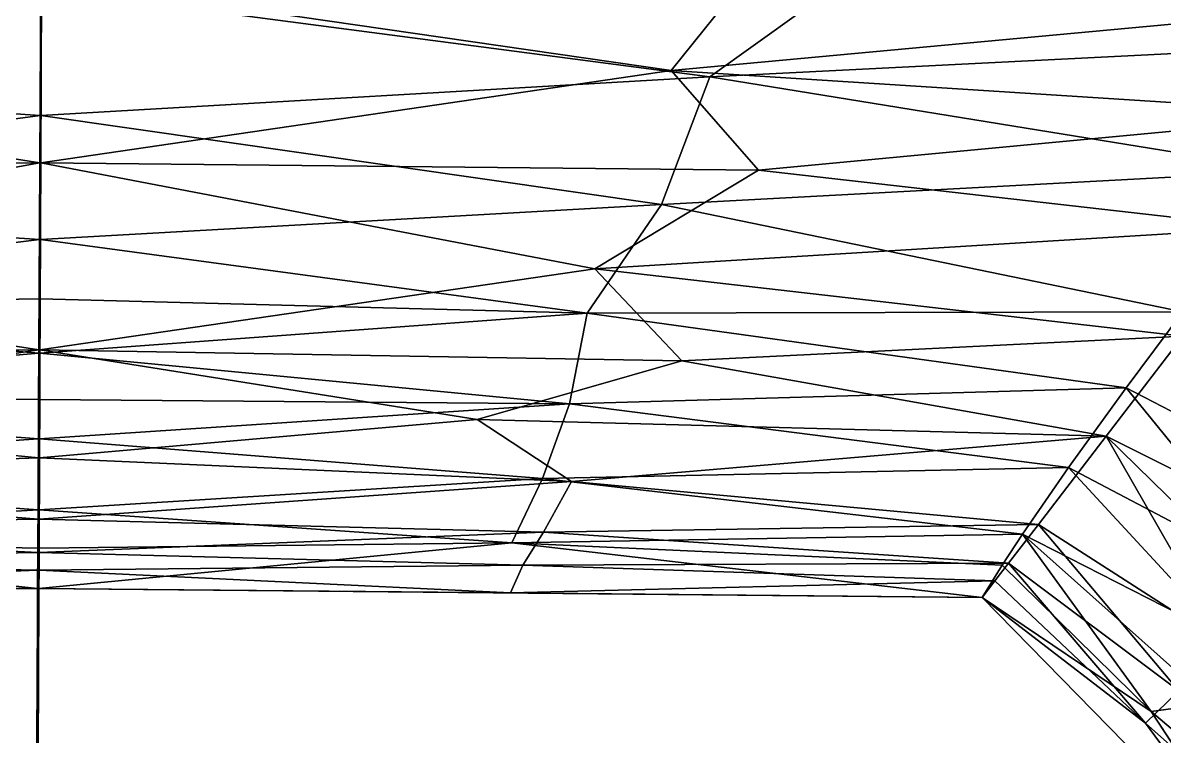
# Model space of a CAD drawing. Extents: x 4857 to 5181, y 3876 to 4195.
# Drawn here: x 5017.6 to 5090.8, y 4103.2 to 4148.9 of the extents above; entities that cross this region are included whole.
import ezdxf

# ---------------------------------------------------------------- set-up
doc = ezdxf.new("R2010")
doc.units = 0
doc.header["$MEASUREMENT"] = 0
doc.layers.add('STL2DXF', color=7, linetype='Continuous')

msp = doc.modelspace()

# ---------------------------------------------------------------- linework, layer by layer
at = {"layer": 'STL2DXF'}
for points in [[(5018.902, 4185.536, 12), (4903.137, 4185.536, 12), (5017.276, 3886.536, 12)], [(5018.902, 4185.536, 0), (5017.276, 3886.536, 0), (4903.137, 4185.536, 0)], [(5017.276, 3886.536, 0), (5018.902, 4185.536, 0), (5017.276, 3886.536, 0.507)], [(5017.276, 3886.536, 0.507), (5018.902, 4185.536, 0), (5018.902, 4185.536, 0.507)], [(5017.276, 3886.536, 0.507), (5018.902, 4185.536, 0.507), (5017.276, 3886.536, 5.507)], [(5017.276, 3886.536, 5.507), (5018.902, 4185.536, 0.507), (5018.902, 4185.536, 5.507)], [(5017.276, 3886.536, 5.507), (5018.902, 4185.536, 5.507), (5017.276, 3886.536, 12)], [(5017.276, 3886.536, 12), (5018.902, 4185.536, 5.507), (5018.902, 4185.536, 12)], [(5017.602, 3886.534, 0.507), (5017.602, 3886.534, 0.507), (5018.906, 4185.536, 0), (5017.602, 3886.534, 0)], [(5018.906, 4185.536, 0.507), (5018.906, 4185.536, 0.507), (5018.906, 4185.536, 0), (5017.602, 3886.534, 0.507)], [(5017.602, 3886.534, 5.507), (5017.602, 3886.534, 5.507), (5018.906, 4185.536, 0.507), (5017.602, 3886.534, 0.507)], [(5018.906, 4185.536, 5.507), (5018.906, 4185.536, 5.507), (5018.906, 4185.536, 0.507), (5017.602, 3886.534, 5.507)], [(5017.602, 3886.534, 12), (5017.602, 3886.534, 12), (5018.906, 4185.536, 5.507), (5017.602, 3886.534, 5.507)], [(5018.906, 4185.536, 12), (5018.906, 4185.536, 12), (5018.906, 4185.536, 5.507), (5017.602, 3886.534, 12)], [(5017.602, 3886.534, 12), (5017.602, 3886.534, 12), (5134.665, 4184.401, 12), (5018.906, 4185.536, 12)], [(5134.665, 4184.401, 0), (5134.665, 4184.401, 0), (5017.602, 3886.534, 0), (5018.906, 4185.536, 0)], [(5131.735, 3885.416, 12), (5131.735, 3885.416, 12), (5134.665, 4184.401, 12), (5017.602, 3886.534, 12)], [(5131.735, 3885.416, 0), (5131.735, 3885.416, 0), (5017.602, 3886.534, 0), (5134.665, 4184.401, 0)], [(5073.366, 4153.872, 105.745), (5073.366, 4153.872, 105.745), (5105.062, 4147.647, 115.148), (5116.824, 4163.057, 89.339)], [(4975.784, 4145.873, 119.007), (5018.715, 4151.116, 110.923), (4964.134, 4154.407, 105.745)], [(5073.366, 4153.872, 105.745), (5073.366, 4153.872, 105.745), (5018.756, 4151.116, 110.923), (5061.633, 4145.452, 119.007)], [(5061.633, 4145.452, 119.007), (5061.633, 4145.452, 119.007), (5105.062, 4147.647, 115.148), (5073.366, 4153.872, 105.745)], [(4973.466, 4152.371, 99.435), (5018.718, 4151.716, 100.437), (4978.267, 4146.265, 109.305)], [(5059.154, 4145.868, 109.305), (5059.154, 4145.868, 109.305), (5018.758, 4151.716, 100.437), (5064.015, 4151.927, 99.435)], [(5108.615, 4150.475, 101.21), (5108.615, 4150.475, 101.21), (5059.154, 4145.868, 109.305), (5064.015, 4151.927, 99.435)], [(4975.784, 4145.873, 119.007), (5018.67, 4142.978, 123.133), (5018.715, 4151.116, 110.923)], [(5018.718, 4151.716, 100.437), (5018.654, 4139.953, 118.731), (4978.267, 4146.265, 109.305)], [(5018.718, 4151.716, 100.437), (5018.715, 4151.116, 110.923), (5018.654, 4139.953, 118.731)], [(5018.654, 4139.953, 118.731), (5018.715, 4151.116, 110.923), (5018.67, 4142.978, 123.133)], [(5018.707, 4139.953, 118.731), (5018.707, 4139.953, 118.731), (5018.756, 4151.116, 110.923), (5018.758, 4151.716, 100.437)], [(5059.154, 4145.868, 109.305), (5059.154, 4145.868, 109.305), (5018.707, 4139.953, 118.731), (5018.758, 4151.716, 100.437)], [(5018.72, 4142.977, 123.133), (5018.72, 4142.977, 123.133), (5018.756, 4151.116, 110.923), (5018.707, 4139.953, 118.731)], [(5018.756, 4151.116, 110.923), (5018.756, 4151.116, 110.923), (5018.72, 4142.977, 123.133), (5061.633, 4145.452, 119.007)], [(5102.928, 4143.069, 113.036), (5102.928, 4143.069, 113.036), (5059.154, 4145.868, 109.305), (5108.615, 4150.475, 101.21)], [(5061.633, 4145.452, 119.007), (5061.633, 4145.452, 119.007), (5098.806, 4139.423, 127.103), (5105.062, 4147.647, 115.148)], [(4978.267, 4146.265, 109.305), (5018.654, 4139.953, 118.731), (4972.599, 4139.919, 118.855)], [(4978.802, 4137.661, 130.432), (5018.67, 4142.978, 123.133), (4975.784, 4145.873, 119.007)], [(5064.76, 4139.467, 118.855), (5064.76, 4139.467, 118.855), (5018.707, 4139.953, 118.731), (5059.154, 4145.868, 109.305)], [(5061.633, 4145.452, 119.007), (5061.633, 4145.452, 119.007), (5018.72, 4142.977, 123.133), (5058.534, 4137.27, 130.432)], [(5058.534, 4137.27, 130.432), (5058.534, 4137.27, 130.432), (5098.806, 4139.423, 127.103), (5061.633, 4145.452, 119.007)], [(5064.76, 4139.467, 118.855), (5064.76, 4139.467, 118.855), (5059.154, 4145.868, 109.305), (5102.928, 4143.069, 113.036)], [(4978.802, 4137.661, 130.432), (5018.627, 4135.029, 133.714), (5018.67, 4142.978, 123.133)], [(5018.654, 4139.953, 118.731), (5018.67, 4142.978, 123.133), (5018.589, 4127.944, 134.361)], [(5018.589, 4127.944, 134.361), (5018.67, 4142.978, 123.133), (5018.627, 4135.029, 133.714)], [(5018.654, 4127.944, 134.361), (5018.654, 4127.944, 134.361), (5018.72, 4142.977, 123.133), (5018.707, 4139.953, 118.731)], [(5018.685, 4135.029, 133.714), (5018.685, 4135.029, 133.714), (5018.72, 4142.977, 123.133), (5018.654, 4127.944, 134.361)], [(5018.72, 4142.977, 123.133), (5018.72, 4142.977, 123.133), (5018.685, 4135.029, 133.714), (5058.534, 4137.27, 130.432)], [(5097.332, 4135.782, 123.632), (5097.332, 4135.782, 123.632), (5064.76, 4139.467, 118.855), (5102.928, 4143.069, 113.036)], [(4972.599, 4139.919, 118.855), (5018.654, 4139.953, 118.731), (4983.036, 4133.488, 127.649)], [(4983.036, 4133.488, 127.649), (5018.654, 4139.953, 118.731), (5018.589, 4127.944, 134.361)], [(5018.654, 4127.944, 134.361), (5018.654, 4127.944, 134.361), (5018.707, 4139.953, 118.731), (5054.26, 4133.139, 127.649)], [(5054.26, 4133.139, 127.649), (5054.26, 4133.139, 127.649), (5018.707, 4139.953, 118.731), (5064.76, 4139.467, 118.855)], [(5054.26, 4133.139, 127.649), (5054.26, 4133.139, 127.649), (5064.76, 4139.467, 118.855), (5097.332, 4135.782, 123.632)], [(5058.534, 4137.27, 130.432), (5058.534, 4137.27, 130.432), (5091.982, 4130.391, 138.399), (5098.806, 4139.423, 127.103)], [(4983.512, 4130.643, 138.877), (5018.627, 4135.029, 133.714), (4978.802, 4137.661, 130.432)], [(5058.534, 4137.27, 130.432), (5058.534, 4137.27, 130.432), (5018.685, 4135.029, 133.714), (5053.756, 4130.299, 138.877)], [(5053.756, 4130.299, 138.877), (5053.756, 4130.299, 138.877), (5091.982, 4130.391, 138.399), (5058.534, 4137.27, 130.432)], [(5091.99, 4128.825, 132.587), (5091.99, 4128.825, 132.587), (5054.26, 4133.139, 127.649), (5097.332, 4135.782, 123.632)], [(4983.512, 4130.643, 138.877), (5018.606, 4131.214, 138.209), (5018.627, 4135.029, 133.714)], [(5018.589, 4127.944, 134.361), (5018.627, 4135.029, 133.714), (5018.606, 4131.214, 138.209)], [(5018.669, 4131.214, 138.209), (5018.669, 4131.214, 138.209), (5018.685, 4135.029, 133.714), (5018.654, 4127.944, 134.361)], [(5018.685, 4135.029, 133.714), (5018.685, 4135.029, 133.714), (5018.669, 4131.214, 138.209), (5053.756, 4130.299, 138.877)], [(4983.036, 4133.488, 127.649), (5018.589, 4127.944, 134.361), (4977.398, 4127.643, 134.743)], [(5059.84, 4127.239, 134.743), (5059.84, 4127.239, 134.743), (5018.654, 4127.944, 134.361), (5054.26, 4133.139, 127.649)], [(5059.84, 4127.239, 134.743), (5059.84, 4127.239, 134.743), (5054.26, 4133.139, 127.649), (5091.99, 4128.825, 132.587)], [(4983.512, 4130.643, 138.877), (5018.588, 4127.735, 141.893), (5018.606, 4131.214, 138.209)], [(4984.578, 4124.828, 144.632), (5018.588, 4127.735, 141.893), (4983.512, 4130.643, 138.877)], [(5018.589, 4127.944, 134.361), (5018.606, 4131.214, 138.209), (5018.551, 4121.019, 141.284)], [(5018.551, 4121.019, 141.284), (5018.606, 4131.214, 138.209), (5018.588, 4127.735, 141.893)], [(5018.624, 4121.018, 141.284), (5018.624, 4121.018, 141.284), (5018.669, 4131.214, 138.209), (5018.654, 4127.944, 134.361)], [(5018.653, 4127.735, 141.893), (5018.653, 4127.735, 141.893), (5018.669, 4131.214, 138.209), (5018.624, 4121.018, 141.284)], [(5018.669, 4131.214, 138.209), (5018.669, 4131.214, 138.209), (5018.653, 4127.735, 141.893), (5053.756, 4130.299, 138.877)], [(5053.756, 4130.299, 138.877), (5053.756, 4130.299, 138.877), (5018.653, 4127.735, 141.893), (5052.634, 4124.494, 144.632)], [(5052.634, 4124.494, 144.632), (5052.634, 4124.494, 144.632), (5088.349, 4125.513, 143.422), (5053.756, 4130.299, 138.877)], [(5053.756, 4130.299, 138.877), (5053.756, 4130.299, 138.877), (5088.349, 4125.513, 143.422), (5091.982, 4130.391, 138.399)], [(5088.349, 4125.513, 143.422), (5088.349, 4125.513, 143.422), (5104.528, 4117.121, 138.699), (5091.982, 4130.391, 138.399)], [(5087.064, 4122.409, 139.491), (5087.064, 4122.409, 139.491), (5059.84, 4127.239, 134.743), (5091.99, 4128.825, 132.587)], [(5101.219, 4115.321, 135.228), (5101.219, 4115.321, 135.228), (5087.064, 4122.409, 139.491), (5091.99, 4128.825, 132.587)], [(4977.398, 4127.643, 134.743), (5018.589, 4127.944, 134.361), (4990.482, 4123.753, 138.819)], [(4984.578, 4124.828, 144.632), (5018.571, 4124.759, 144.666), (5018.588, 4127.735, 141.893)], [(5018.589, 4127.944, 134.361), (5018.551, 4121.019, 141.284), (4990.482, 4123.753, 138.819)], [(5018.551, 4121.019, 141.284), (5018.588, 4127.735, 141.893), (5018.571, 4124.759, 144.666)], [(5046.719, 4123.477, 138.819), (5046.719, 4123.477, 138.819), (5018.624, 4121.018, 141.284), (5018.654, 4127.944, 134.361)], [(5018.641, 4124.758, 144.666), (5018.641, 4124.758, 144.666), (5018.653, 4127.735, 141.893), (5018.624, 4121.018, 141.284)], [(5018.653, 4127.735, 141.893), (5018.653, 4127.735, 141.893), (5018.641, 4124.758, 144.666), (5052.634, 4124.494, 144.632)], [(5046.719, 4123.477, 138.819), (5046.719, 4123.477, 138.819), (5018.654, 4127.944, 134.361), (5059.84, 4127.239, 134.743)], [(5046.719, 4123.477, 138.819), (5046.719, 4123.477, 138.819), (5059.84, 4127.239, 134.743), (5087.064, 4122.409, 139.491)], [(5052.634, 4124.494, 144.632), (5052.634, 4124.494, 144.632), (5084.642, 4120.402, 147.536), (5088.349, 4125.513, 143.422)], [(5084.642, 4120.402, 147.536), (5084.642, 4120.402, 147.536), (5098.437, 4113.148, 144.495), (5088.349, 4125.513, 143.422)], [(5098.437, 4113.148, 144.495), (5098.437, 4113.148, 144.495), (5104.528, 4117.121, 138.699), (5088.349, 4125.513, 143.422)], [(4986.259, 4120.017, 148.175), (5018.558, 4122.247, 146.678), (4984.578, 4124.828, 144.632)], [(4984.578, 4124.828, 144.632), (5018.558, 4122.247, 146.678), (5018.571, 4124.759, 144.666)], [(5018.551, 4121.019, 141.284), (5018.571, 4124.759, 144.666), (5018.53, 4117.074, 144.093)], [(5018.53, 4117.074, 144.093), (5018.571, 4124.759, 144.666), (5018.558, 4122.247, 146.678)], [(5018.607, 4117.074, 144.093), (5018.607, 4117.074, 144.093), (5018.641, 4124.758, 144.666), (5018.624, 4121.018, 141.284)], [(5018.63, 4122.246, 146.678), (5018.63, 4122.246, 146.678), (5018.641, 4124.758, 144.666), (5018.607, 4117.074, 144.093)], [(5018.641, 4124.758, 144.666), (5018.641, 4124.758, 144.666), (5018.63, 4122.246, 146.678), (5052.634, 4124.494, 144.632)], [(5052.634, 4124.494, 144.632), (5052.634, 4124.494, 144.632), (5018.63, 4122.246, 146.678), (5050.905, 4119.7, 148.175)], [(5050.905, 4119.7, 148.175), (5050.905, 4119.7, 148.175), (5084.642, 4120.402, 147.536), (5052.634, 4124.494, 144.632)], [(4984.398, 4119.833, 142.253), (4990.482, 4123.753, 138.819), (5018.551, 4121.019, 141.284)], [(5018.624, 4121.018, 141.284), (5018.624, 4121.018, 141.284), (5046.719, 4123.477, 138.819), (5052.764, 4119.499, 142.253)], [(5052.764, 4119.499, 142.253), (5052.764, 4119.499, 142.253), (5046.719, 4123.477, 138.819), (5087.064, 4122.409, 139.491)], [(4986.259, 4120.017, 148.175), (5018.533, 4117.692, 149.367), (5018.558, 4122.247, 146.678)], [(5018.518, 4114.937, 145.079), (5018.558, 4122.247, 146.678), (5018.512, 4113.809, 145.388)], [(5018.512, 4113.809, 145.388), (5018.558, 4122.247, 146.678), (5018.533, 4117.692, 149.367)], [(5018.53, 4117.074, 144.093), (5018.558, 4122.247, 146.678), (5018.518, 4114.937, 145.079)], [(5018.593, 4113.808, 145.388), (5018.593, 4113.808, 145.388), (5018.63, 4122.246, 146.678), (5018.598, 4114.937, 145.079)], [(5018.61, 4117.692, 149.367), (5018.61, 4117.692, 149.367), (5018.63, 4122.246, 146.678), (5018.593, 4113.808, 145.388)], [(5018.598, 4114.937, 145.079), (5018.598, 4114.937, 145.079), (5018.63, 4122.246, 146.678), (5018.607, 4117.074, 144.093)], [(5018.63, 4122.246, 146.678), (5018.63, 4122.246, 146.678), (5018.61, 4117.692, 149.367), (5050.905, 4119.7, 148.175)], [(5052.764, 4119.499, 142.253), (5052.764, 4119.499, 142.253), (5087.064, 4122.409, 139.491), (5082.717, 4116.748, 143.934)], [(5082.717, 4116.748, 143.934), (5082.717, 4116.748, 143.934), (5087.064, 4122.409, 139.491), (5094.745, 4109.017, 142.184)], [(5087.064, 4122.409, 139.491), (5087.064, 4122.409, 139.491), (5097.754, 4111.947, 139.254), (5094.745, 4109.017, 142.184)], [(5097.754, 4111.947, 139.254), (5097.754, 4111.947, 139.254), (5087.064, 4122.409, 139.491), (5101.219, 4115.321, 135.228)], [(4984.398, 4119.833, 142.253), (5018.551, 4121.019, 141.284), (5018.53, 4117.074, 144.093)], [(5018.607, 4117.074, 144.093), (5018.607, 4117.074, 144.093), (5018.624, 4121.018, 141.284), (5052.764, 4119.499, 142.253)], [(5050.905, 4119.7, 148.175), (5050.905, 4119.7, 148.175), (5081.702, 4116.127, 149.749), (5084.642, 4120.402, 147.536)], [(5081.702, 4116.127, 149.749), (5081.702, 4116.127, 149.749), (5094.762, 4109.453, 147.774), (5084.642, 4120.402, 147.536)], [(5094.762, 4109.453, 147.774), (5094.762, 4109.453, 147.774), (5098.437, 4113.148, 144.495), (5084.642, 4120.402, 147.536)], [(4984.398, 4119.833, 142.253), (5018.53, 4117.074, 144.093), (4986.172, 4116.572, 144.372)], [(4988.196, 4115.857, 150.034), (5018.533, 4117.692, 149.367), (4986.259, 4120.017, 148.175)], [(5050.905, 4119.7, 148.175), (5050.905, 4119.7, 148.175), (5018.61, 4117.692, 149.367), (5048.927, 4115.559, 150.034)], [(5048.927, 4115.559, 150.034), (5048.927, 4115.559, 150.034), (5081.702, 4116.127, 149.749), (5050.905, 4119.7, 148.175)], [(5050.958, 4116.254, 144.372), (5050.958, 4116.254, 144.372), (5018.607, 4117.074, 144.093), (5052.764, 4119.499, 142.253)], [(5052.764, 4119.499, 142.253), (5052.764, 4119.499, 142.253), (5082.717, 4116.748, 143.934), (5050.958, 4116.254, 144.372)], [(4988.196, 4115.857, 150.034), (5018.52, 4115.217, 150.199), (5018.533, 4117.692, 149.367)], [(5018.512, 4113.809, 145.388), (5018.533, 4117.692, 149.367), (5018.505, 4112.646, 145.507)], [(5018.505, 4112.646, 145.507), (5018.533, 4117.692, 149.367), (5018.52, 4115.217, 150.199)], [(5018.588, 4112.646, 145.507), (5018.588, 4112.646, 145.507), (5018.61, 4117.692, 149.367), (5018.593, 4113.808, 145.388)], [(5018.599, 4115.216, 150.199), (5018.599, 4115.216, 150.199), (5018.61, 4117.692, 149.367), (5018.588, 4112.646, 145.507)], [(5018.61, 4117.692, 149.367), (5018.61, 4117.692, 149.367), (5018.599, 4115.216, 150.199), (5048.927, 4115.559, 150.034)], [(4986.172, 4116.572, 144.372), (5018.53, 4117.074, 144.093), (5018.518, 4114.937, 145.079)], [(5018.598, 4114.937, 145.079), (5018.598, 4114.937, 145.079), (5018.607, 4117.074, 144.093), (5050.958, 4116.254, 144.372)], [(5050.958, 4116.254, 144.372), (5050.958, 4116.254, 144.372), (5082.717, 4116.748, 143.934), (5080.811, 4114.266, 145.105)], [(5080.811, 4114.266, 145.105), (5080.811, 4114.266, 145.105), (5082.717, 4116.748, 143.934), (5091.722, 4106.074, 144.396)], [(5091.722, 4106.074, 144.396), (5091.722, 4106.074, 144.396), (5082.717, 4116.748, 143.934), (5094.745, 4109.017, 142.184)], [(4986.172, 4116.572, 144.372), (5018.518, 4114.937, 145.079), (4987.469, 4114.436, 145.239)], [(5049.64, 4114.131, 145.239), (5049.64, 4114.131, 145.239), (5018.598, 4114.937, 145.079), (5050.958, 4116.254, 144.372)], [(5048.927, 4115.559, 150.034), (5048.927, 4115.559, 150.034), (5080.403, 4114.126, 150.304), (5081.702, 4116.127, 149.749)], [(5050.958, 4116.254, 144.372), (5050.958, 4116.254, 144.372), (5080.811, 4114.266, 145.105), (5049.64, 4114.131, 145.239)], [(5081.702, 4116.127, 149.749), (5081.702, 4116.127, 149.749), (5080.403, 4114.126, 150.304), (5089.954, 4104.739, 150.264)], [(5093.881, 4105.279, 149.378), (5093.881, 4105.279, 149.378), (5094.762, 4109.453, 147.774), (5081.702, 4116.127, 149.749)], [(5089.954, 4104.739, 150.264), (5089.954, 4104.739, 150.264), (5093.881, 4105.279, 149.378), (5081.702, 4116.127, 149.749)], [(4957.979, 4112.646, 150.507), (5018.505, 4112.646, 150.507), (4988.196, 4115.857, 150.034)], [(4988.196, 4115.857, 150.034), (5018.505, 4112.646, 150.507), (5018.52, 4115.217, 150.199)], [(5018.505, 4112.646, 145.507), (5018.52, 4115.217, 150.199), (5018.505, 4112.646, 150.507)], [(5048.927, 4115.559, 150.034), (5048.927, 4115.559, 150.034), (5018.588, 4112.646, 150.507), (5079.112, 4112.052, 150.507)], [(5018.599, 4115.216, 150.199), (5018.599, 4115.216, 150.199), (5018.588, 4112.646, 150.507), (5048.927, 4115.559, 150.034)], [(5018.588, 4112.646, 150.507), (5018.588, 4112.646, 150.507), (5018.599, 4115.216, 150.199), (5018.588, 4112.646, 145.507)], [(5079.115, 4112.058, 150.507), (5079.115, 4112.058, 150.507), (5080.403, 4114.126, 150.304), (5048.927, 4115.559, 150.034)], [(5079.112, 4112.052, 150.507), (5079.112, 4112.052, 150.507), (5079.115, 4112.058, 150.507), (5048.927, 4115.559, 150.034)], [(4987.469, 4114.436, 145.239), (5018.518, 4114.937, 145.079), (5018.512, 4113.809, 145.388)], [(4987.469, 4114.436, 145.239), (5018.512, 4113.809, 145.388), (4988.242, 4112.646, 145.507)], [(5018.593, 4113.808, 145.388), (5018.593, 4113.808, 145.388), (5018.598, 4114.937, 145.079), (5049.64, 4114.131, 145.239)], [(4988.242, 4112.646, 145.507), (5018.512, 4113.809, 145.388), (5018.505, 4112.646, 145.507)], [(5018.588, 4112.646, 145.507), (5018.588, 4112.646, 145.507), (5018.593, 4113.808, 145.388), (5048.85, 4112.349, 145.507)], [(5048.85, 4112.349, 145.507), (5048.85, 4112.349, 145.507), (5018.593, 4113.808, 145.388), (5049.64, 4114.131, 145.239)], [(5049.64, 4114.131, 145.239), (5049.64, 4114.131, 145.239), (5079.934, 4113.124, 145.405), (5048.85, 4112.349, 145.507)], [(5049.64, 4114.131, 145.239), (5049.64, 4114.131, 145.239), (5080.811, 4114.266, 145.105), (5079.934, 4113.124, 145.405)], [(5089.954, 4104.739, 150.264), (5089.954, 4104.739, 150.264), (5080.403, 4114.126, 150.304), (5079.115, 4112.058, 150.507)], [(5079.934, 4113.124, 145.405), (5079.934, 4113.124, 145.405), (5080.811, 4114.266, 145.105), (5089.595, 4104.002, 145.318)], [(5089.595, 4104.002, 145.318), (5089.595, 4104.002, 145.318), (5080.811, 4114.266, 145.105), (5091.722, 4106.074, 144.396)], [(5048.85, 4112.349, 145.507), (5048.85, 4112.349, 145.507), (5079.934, 4113.124, 145.405), (5079.112, 4112.052, 145.507)], [(5079.112, 4112.052, 145.507), (5079.112, 4112.052, 145.507), (5079.934, 4113.124, 145.405), (5089.595, 4104.002, 145.318)], [(4988.242, 4112.646, 145.507), (5018.505, 4112.646, 150.507), (4957.979, 4112.646, 150.507)], [(5018.505, 4112.646, 145.507), (5018.505, 4112.646, 150.507), (4988.242, 4112.646, 145.507)], [(5048.85, 4112.349, 145.507), (5048.85, 4112.349, 145.507), (5018.588, 4112.646, 150.507), (5018.588, 4112.646, 145.507)], [(5079.112, 4112.052, 150.507), (5079.112, 4112.052, 150.507), (5018.588, 4112.646, 150.507), (5048.85, 4112.349, 145.507)], [(5079.112, 4112.052, 145.507), (5079.112, 4112.052, 145.507), (5079.112, 4112.052, 150.507), (5048.85, 4112.349, 145.507)], [(5079.115, 4112.058, 150.507), (5079.115, 4112.058, 150.507), (5079.112, 4112.052, 150.507), (5089.954, 4104.739, 150.264)], [(5079.112, 4112.052, 150.507), (5079.112, 4112.052, 150.507), (5097.429, 4093.372, 150.507), (5089.954, 4104.739, 150.264)], [(5089.595, 4104.002, 145.318), (5089.595, 4104.002, 145.318), (5097.429, 4093.372, 145.507), (5079.112, 4112.052, 145.507)], [(5097.429, 4093.372, 145.507), (5097.429, 4093.372, 145.507), (5079.112, 4112.052, 150.507), (5079.112, 4112.052, 145.507)], [(5097.429, 4093.372, 150.507), (5097.429, 4093.372, 150.507), (5079.112, 4112.052, 150.507), (5097.429, 4093.372, 145.507)], [(5091.722, 4106.074, 144.396), (5091.722, 4106.074, 144.396), (5099.688, 4095.013, 145.105), (5089.595, 4104.002, 145.318)], [(5100.882, 4095.439, 149.973), (5100.882, 4095.439, 149.973), (5093.881, 4105.279, 149.378), (5089.954, 4104.739, 150.264)], [(5097.441, 4093.379, 150.507), (5097.441, 4093.379, 150.507), (5100.882, 4095.439, 149.973), (5089.954, 4104.739, 150.264)], [(5089.954, 4104.739, 150.264), (5089.954, 4104.739, 150.264), (5097.429, 4093.372, 150.507), (5097.441, 4093.379, 150.507)], [(5099.688, 4095.013, 145.105), (5099.688, 4095.013, 145.105), (5097.429, 4093.372, 145.507), (5089.595, 4104.002, 145.318)]]:
    msp.add_3dface(points, dxfattribs=at)

doc.saveas('drawing.dxf')
